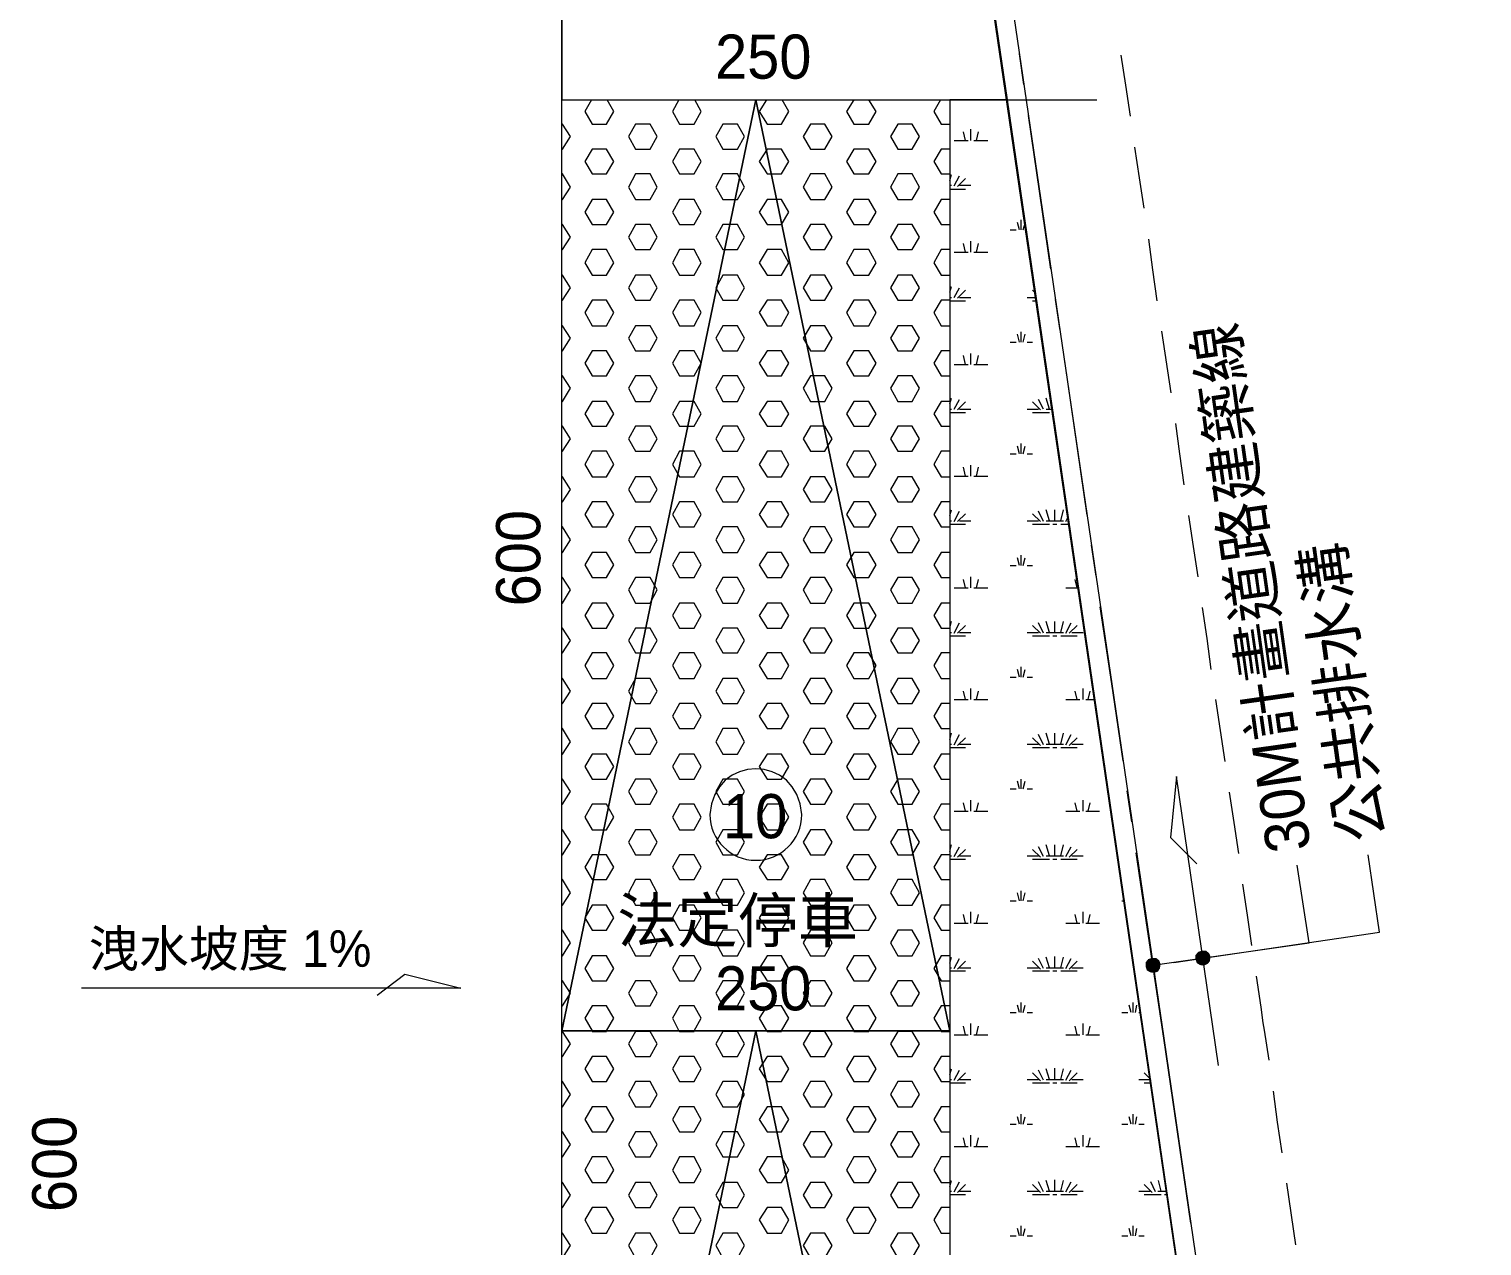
# Model space of a CAD drawing. Header units: millimetres. Extents: x -15161 to 10473752, y -72817 to 33960.
# Drawn here: x 39095 to 40031, y 1509 to 2293 of the extents above; entities that cross this region are included whole.
import ezdxf

# ---------------------------------------------------------------- set-up
doc = ezdxf.new("R2010")
doc.units = ezdxf.units.MM
for name, color, linetype in [('PDF_單色填滿', 7, 'Continuous'), ('PDF_幾何圖形', 7, 'Continuous'), ('PDF_文字', 7, 'Continuous')]:
    doc.layers.add(name, color=color, linetype=linetype)
doc.styles.add('PDF PMingLiU', font='PMingLiU.ttf')

# ---------------------------------------------------------------- blocks, each defined once
blk = doc.blocks.new('拆除後的建築底圖1131126')
at = {"layer": 'PDF_單色填滿', "lineweight": 0}
for points in [[(13582.52, 1693.87), (13585.06, 1694.72), (13585.49, 1690.06)], [(13585.06, 1694.72), (13587.6, 1694.72), (13585.49, 1690.06)], [(13587.6, 1694.72), (13589.72, 1693.03), (13585.49, 1690.06)], [(13613.01, 1696.41), (13614.7, 1698.53), (13617.66, 1694.72)], [(13613.01, 1693.87), (13613.01, 1696.41), (13617.66, 1694.72)], [(13613.85, 1691.33), (13613.01, 1693.87), (13617.66, 1694.72)], [(13615.97, 1690.06), (13613.85, 1691.33), (13617.66, 1694.72)], [(13614.7, 1698.53), (13617.24, 1699.38), (13617.66, 1694.72)], [(13618.51, 1689.64), (13615.97, 1690.06), (13617.66, 1694.72)], [(13617.24, 1699.38), (13619.78, 1699.38), (13617.66, 1694.72)], [(13619.78, 1699.38), (13621.9, 1697.68), (13617.66, 1694.72)], [(13621.9, 1697.68), (13622.75, 1695.57), (13617.66, 1694.72)], [(13622.75, 1695.57), (13622.32, 1692.6), (13617.66, 1694.72)], [(13622.32, 1692.6), (13621.05, 1690.91), (13617.66, 1694.72)], [(13621.05, 1690.91), (13618.51, 1689.64), (13617.66, 1694.72)], [(13580.83, 1691.76), (13582.52, 1693.87), (13585.49, 1690.06)], [(13580.83, 1689.21), (13580.83, 1691.76), (13585.49, 1690.06)], [(13581.68, 1686.67), (13580.83, 1689.21), (13585.49, 1690.06)], [(13583.79, 1685.4), (13581.68, 1686.67), (13585.49, 1690.06)], [(13586.33, 1684.98), (13583.79, 1685.4), (13585.49, 1690.06)], [(13589.72, 1693.03), (13590.57, 1690.48), (13585.49, 1690.06)], [(13590.57, 1690.48), (13590.14, 1687.94), (13585.49, 1690.06)], [(13590.14, 1687.94), (13588.87, 1685.83), (13585.49, 1690.06)], [(13588.87, 1685.83), (13586.33, 1684.98), (13585.49, 1690.06)]]:
    blk.add_solid(points, dxfattribs=at)
at = {"layer": 'PDF_幾何圖形', "lineweight": 0}
for points in [[(12781.02, -313.48), (13428.83, -230.07), (13785.33, 239.48), (13353.46, 3189.75), (13155.73, 3160.54), (13077.4, 3697.84), (13089.26, 3697.84), (13165.89, 3174.51), (13363.62, 3203.3), (13592.68, 1643.06), (13797.61, 236.52), (13435.18, -241.5), (12782.71, -325.76)], [(13502.5, 2257.42), (13499.54, 2277.32)], [(13571.09, 2237.1), (13568.13, 2257), (13565.16, 2276.47)], [(13223.9, 2247.68), (13219.67, 2240.06), (13224.32, 2232.02), (13233.64, 2232.02), (13238.3, 2240.06), (13234.06, 2247.68)], [(13280.21, 2247.68), (13275.98, 2240.06), (13280.64, 2232.02), (13289.95, 2232.02), (13294.61, 2240.06), (13290.37, 2247.68)], [(13336.53, 2247.68), (13331.87, 2240.06), (13336.95, 2232.02), (13346.26, 2232.02), (13350.92, 2240.06), (13346.69, 2247.68)], [(13392.84, 2247.68), (13388.18, 2240.06), (13392.84, 2232.02), (13402.58, 2232.02), (13407.23, 2240.06), (13402.58, 2247.68)], [(13448.73, 2247.68), (13444.49, 2240.06), (13449.15, 2232.02), (13454.65, 2232.02)], [(13454.65, 2247.68), (13549.5, 2247.68)], [(13519.86, 2138.44), (13505.46, 2237.52)], [(13204.85, 2215.93), (13205.27, 2215.93), (13210.35, 2223.97), (13205.27, 2232.02), (13204.85, 2232.02)], [(13468.2, 2221.43), (13468.2, 2228.63)], [(13457.62, 2221.43), (13466.51, 2221.43)], [(13464.82, 2221.43), (13463.55, 2226.94)], [(13470.32, 2221.43), (13479.21, 2221.43)], [(13472.01, 2221.43), (13473.28, 2226.94)], [(13454.65, 2215.93), (13449.15, 2215.93), (13444.49, 2207.88), (13449.15, 2199.84), (13454.65, 2199.84)], [(13579.98, 2177.82), (13577.02, 2197.3), (13574.05, 2217.2)], [(13204.85, 2183.33), (13205.27, 2183.33), (13210.35, 2191.37), (13205.27, 2199.84), (13204.85, 2199.84)], [(13454.65, 2195.6), (13455.93, 2199.41)], [(13454.65, 2192.64), (13455.93, 2192.64)], [(13457.62, 2192.22), (13461.01, 2198.57)], [(13459.74, 2191.79), (13464.82, 2196.87)], [(13461.01, 2192.64), (13468.2, 2192.64)], [(13454.65, 2183.33), (13449.15, 2183.33), (13444.49, 2175.28), (13449.15, 2167.24), (13454.65, 2167.24)], [(13454.65, 2190.1), (13464.82, 2190.1)], [(13204.85, 2151.15), (13205.27, 2151.15), (13210.35, 2159.19), (13205.27, 2167.24), (13204.85, 2167.24)], [(13493.61, 2163.85), (13497.42, 2163.85)], [(13499.54, 2163.85), (13498.27, 2168.51)], [(13500.81, 2163.85), (13500.81, 2170.2)], [(13502.08, 2163.85), (13503.35, 2168.08)], [(13464.82, 2149.45), (13463.55, 2154.96)], [(13468.2, 2149.45), (13468.2, 2156.65)], [(13472.01, 2149.45), (13473.28, 2154.96)], [(13588.45, 2118.12), (13585.49, 2138.02), (13582.95, 2157.92)], [(13454.65, 2151.15), (13449.15, 2151.15), (13444.49, 2142.68), (13449.15, 2134.63), (13454.65, 2134.63)], [(13457.62, 2149.45), (13466.51, 2149.45)], [(13470.32, 2149.45), (13479.21, 2149.45)], [(13204.85, 2118.54), (13205.27, 2118.54), (13210.35, 2126.59), (13205.27, 2134.63), (13204.85, 2134.63)], [(13454.65, 2123.63), (13455.93, 2127.44)], [(13457.62, 2120.24), (13461.01, 2126.59)], [(13454.65, 2118.54), (13449.15, 2118.54), (13444.49, 2110.5), (13449.15, 2102.03), (13454.65, 2102.03)], [(13454.65, 2120.24), (13455.93, 2120.24)], [(13454.65, 2118.12), (13464.82, 2118.12)], [(13459.74, 2119.82), (13464.82, 2124.9)], [(13461.01, 2120.24), (13468.2, 2120.24)], [(13504.62, 2120.24), (13510.54, 2120.24)], [(13510.12, 2122.78), (13508, 2124.9)], [(13508, 2118.12), (13510.54, 2118.12)], [(13525.79, 2099.07), (13522.82, 2118.97)], [(13204.85, 2085.94), (13205.27, 2085.94), (13210.35, 2093.99), (13205.27, 2102.03), (13204.85, 2102.03)], [(13500.81, 2091.45), (13500.81, 2098.22)], [(13597.34, 2058.85), (13591.41, 2098.64)], [(13493.61, 2091.45), (13497.42, 2091.45)], [(13499.54, 2091.45), (13498.27, 2096.53)], [(13502.08, 2091.45), (13503.35, 2096.53)], [(13504.62, 2091.45), (13508, 2091.45)], [(13454.65, 2085.94), (13449.15, 2085.94), (13444.49, 2077.9), (13449.15, 2069.85), (13454.65, 2069.85)], [(13464.82, 2077.05), (13463.55, 2082.98)], [(13468.2, 2077.05), (13468.2, 2084.25)], [(13472.01, 2077.05), (13473.28, 2082.98)], [(13543.15, 1980.09), (13528.75, 2079.17)], [(13204.85, 2053.34), (13205.27, 2053.34), (13210.35, 2061.81), (13205.27, 2069.85), (13204.85, 2069.85)], [(13457.62, 2077.05), (13466.51, 2077.05)], [(13470.32, 2077.05), (13479.21, 2077.05)], [(13454.65, 2053.34), (13449.15, 2053.34), (13444.49, 2045.3), (13449.15, 2037.25), (13454.65, 2037.25)], [(13454.65, 2051.65), (13455.93, 2055.46)], [(13457.62, 2048.26), (13461.01, 2054.61)], [(13459.74, 2047.84), (13464.82, 2052.92)], [(13513.08, 2047.84), (13508, 2052.92)], [(13515.2, 2048.26), (13511.81, 2054.61)], [(13519.01, 2048.26), (13516.9, 2055.46)], [(13454.65, 2048.26), (13455.93, 2048.26)], [(13454.65, 2046.14), (13464.82, 2046.14)], [(13461.01, 2048.26), (13468.2, 2048.26)], [(13504.62, 2048.26), (13511.81, 2048.26)], [(13508, 2046.14), (13519.01, 2046.14)], [(13516.9, 2048.26), (13521.13, 2048.26)], [(13521.13, 2046.14), (13521.55, 2045.72)], [(13204.85, 2021.16), (13205.27, 2021.16), (13210.35, 2029.21), (13205.27, 2037.25), (13204.85, 2037.25)], [(13605.81, 1999.57), (13602.85, 2019.47), (13600.31, 2038.95)], [(13499.54, 2019.47), (13498.27, 2024.55)], [(13500.81, 2019.47), (13500.81, 2026.24)], [(13502.08, 2019.47), (13503.35, 2024.55)], [(13454.65, 2021.16), (13449.15, 2021.16), (13444.49, 2012.69), (13449.15, 2004.65), (13454.65, 2004.65)], [(13493.61, 2019.47), (13497.42, 2019.47)], [(13504.62, 2019.47), (13508, 2019.47)], [(13204.85, 1988.56), (13205.27, 1988.56), (13210.35, 1996.61), (13205.27, 2004.65), (13204.85, 2004.65)], [(13457.62, 2005.07), (13466.51, 2005.07)], [(13464.82, 2005.07), (13463.55, 2011)], [(13468.2, 2005.07), (13468.2, 2012.27)], [(13470.32, 2005.07), (13479.21, 2005.07)], [(13472.01, 2005.07), (13473.28, 2011)], [(13454.65, 1988.56), (13449.15, 1988.56), (13444.49, 1980.52), (13449.15, 1972.47), (13454.65, 1972.47)], [(13454.65, 1979.67), (13455.93, 1983.48)], [(13454.65, 1976.28), (13455.93, 1976.28)], [(13457.62, 1975.86), (13461.01, 1982.63)], [(13459.74, 1975.86), (13464.82, 1980.94)], [(13461.01, 1976.28), (13468.2, 1976.28)], [(13504.62, 1976.28), (13511.81, 1976.28)], [(13513.08, 1975.86), (13508, 1980.94)], [(13515.2, 1975.86), (13511.81, 1982.63)], [(13519.01, 1976.28), (13516.9, 1983.48)], [(13516.9, 1976.28), (13527.9, 1976.28)], [(13522.4, 1976.28), (13522.4, 1983.48)], [(13526.21, 1976.28), (13527.9, 1983.48)], [(13529.6, 1975.86), (13531.29, 1979.25)], [(13614.7, 1940.29), (13611.74, 1959.77), (13608.77, 1979.67)], [(13204.85, 1955.96), (13205.27, 1955.96), (13210.35, 1964), (13205.27, 1972.47), (13204.85, 1972.47)], [(13454.65, 1974.16), (13464.82, 1974.16)], [(13508, 1974.16), (13519.01, 1974.16)], [(13521.13, 1974.16), (13523.67, 1974.16)], [(13526.21, 1974.16), (13531.71, 1974.16)], [(13549.07, 1940.72), (13546.11, 1960.62)], [(13454.65, 1955.96), (13449.15, 1955.96), (13444.49, 1947.91), (13449.15, 1939.87), (13454.65, 1939.87)], [(13493.61, 1947.49), (13497.42, 1947.49)], [(13499.54, 1947.49), (13498.27, 1952.57)], [(13500.81, 1947.49), (13500.81, 1954.26)], [(13502.08, 1947.49), (13503.35, 1952.57)], [(13504.62, 1947.49), (13508, 1947.49)], [(13204.85, 1923.36), (13205.27, 1923.36), (13210.35, 1931.82), (13205.27, 1939.87), (13204.85, 1939.87)], [(13464.82, 1933.09), (13463.55, 1938.6)], [(13468.2, 1933.09), (13468.2, 1940.29)], [(13472.01, 1933.09), (13473.28, 1938.6)], [(13536.8, 1933.09), (13535.52, 1938.6)], [(13457.62, 1933.09), (13466.51, 1933.09)], [(13470.32, 1933.09), (13479.21, 1933.09)], [(13529.6, 1933.09), (13537.64, 1933.09)], [(13454.65, 1923.36), (13449.15, 1923.36), (13444.49, 1915.31), (13449.15, 1907.27), (13454.65, 1907.27), (13455.93, 1911.5)], [(13566.43, 1821.74), (13559.24, 1871.28), (13551.61, 1920.82)], [(13623.17, 1880.59), (13620.63, 1900.49), (13617.66, 1920.39)], [(13457.62, 1903.88), (13461.01, 1910.65)], [(13515.2, 1903.88), (13511.81, 1910.65)], [(13519.01, 1904.3), (13516.9, 1911.5)], [(13522.4, 1904.3), (13522.4, 1911.5)], [(13526.21, 1904.3), (13527.9, 1911.5)], [(13529.6, 1903.88), (13532.98, 1910.65)], [(13204.85, 1891.18), (13205.27, 1891.18), (13210.35, 1899.22), (13205.27, 1907.27), (13204.85, 1907.27)], [(13454.65, 1904.3), (13455.93, 1904.3)], [(13454.65, 1902.19), (13464.82, 1902.19)], [(13459.74, 1903.88), (13464.82, 1908.96)], [(13461.01, 1904.3), (13468.2, 1904.3)], [(13504.62, 1904.3), (13511.81, 1904.3)], [(13513.08, 1903.88), (13508, 1908.96)], [(13508, 1902.19), (13519.01, 1902.19)], [(13516.9, 1904.3), (13527.9, 1904.3)], [(13521.13, 1902.19), (13523.67, 1902.19)], [(13526.21, 1902.19), (13536.8, 1902.19)], [(13531.71, 1903.88), (13536.8, 1908.96)], [(13533.41, 1904.3), (13540.61, 1904.3)], [(13454.65, 1891.18), (13449.15, 1891.18), (13444.49, 1883.13), (13449.15, 1874.67), (13454.65, 1874.67)], [(13500.81, 1875.51), (13500.81, 1882.29)], [(13204.85, 1858.58), (13205.27, 1858.58), (13210.35, 1866.62), (13205.27, 1874.67), (13204.85, 1874.67)], [(13493.61, 1875.51), (13497.42, 1875.51)], [(13499.54, 1875.51), (13498.27, 1880.59)], [(13502.08, 1875.51), (13503.35, 1880.59)], [(13504.62, 1875.51), (13508, 1875.51)], [(13464.82, 1861.12), (13463.55, 1866.62)], [(13468.2, 1861.12), (13468.2, 1868.31)], [(13472.01, 1861.12), (13473.28, 1866.62)], [(13536.8, 1861.12), (13535.52, 1866.62)], [(13540.61, 1861.12), (13540.61, 1868.31)], [(13543.99, 1861.12), (13545.26, 1866.62)], [(13454.65, 1858.58), (13449.15, 1858.58), (13444.49, 1850.53), (13449.15, 1842.49), (13454.65, 1842.49)], [(13457.62, 1861.12), (13466.51, 1861.12)], [(13470.32, 1861.12), (13479.21, 1861.12)], [(13529.6, 1861.12), (13538.49, 1861.12)], [(13542.3, 1861.12), (13548.23, 1861.12)], [(13632.06, 1821.32), (13626.13, 1861.12)], [(13204.85, 1825.97), (13205.27, 1825.97), (13210.35, 1834.02), (13205.27, 1842.49), (13204.85, 1842.49)], [(13454.65, 1835.29), (13455.93, 1839.52)], [(13457.62, 1831.9), (13461.01, 1838.68)], [(13459.74, 1831.48), (13464.82, 1836.56)], [(13513.08, 1831.48), (13508, 1836.56)], [(13515.2, 1831.9), (13511.81, 1838.68)], [(13519.01, 1832.32), (13516.9, 1839.52)], [(13522.4, 1832.32), (13522.4, 1839.52)], [(13526.21, 1832.32), (13527.9, 1839.52)], [(13529.6, 1831.9), (13532.98, 1838.68)], [(13531.71, 1831.48), (13536.8, 1836.56)], [(13454.65, 1825.97), (13449.15, 1825.97), (13444.49, 1817.93), (13449.15, 1809.88), (13454.65, 1809.88)], [(13454.65, 1832.32), (13455.93, 1832.32)], [(13454.65, 1830.21), (13464.82, 1830.21)], [(13461.01, 1832.32), (13468.2, 1832.32)], [(13504.62, 1832.32), (13511.81, 1832.32)], [(13508, 1830.21), (13519.01, 1830.21)], [(13516.9, 1832.32), (13527.9, 1832.32)], [(13521.13, 1830.21), (13523.67, 1830.21)], [(13526.21, 1830.21), (13536.8, 1830.21)], [(13533.41, 1832.32), (13540.61, 1832.32)], [(13204.85, 1793.8), (13205.27, 1793.8), (13210.35, 1801.84), (13205.27, 1809.88), (13204.85, 1809.88)], [(13499.54, 1803.53), (13498.27, 1808.61)], [(13500.81, 1803.53), (13500.81, 1809.88)], [(13502.08, 1803.53), (13503.35, 1808.61)], [(13627.83, 1625.28), (13600.73, 1811.58), (13596.92, 1772.2), (13613.85, 1755.27)], [(13493.61, 1803.53), (13497.42, 1803.53)], [(13504.62, 1803.53), (13508, 1803.53)], [(13571.94, 1782.36), (13568.97, 1802.26)], [(13640.95, 1762.04), (13637.99, 1781.94), (13635.02, 1801.42)], [(13454.65, 1793.8), (13449.15, 1793.8), (13444.49, 1785.33), (13449.15, 1777.28), (13454.65, 1777.28)], [(13457.62, 1789.14), (13466.51, 1789.14)], [(13464.82, 1789.14), (13463.55, 1794.64)], [(13468.2, 1789.14), (13468.2, 1796.34)], [(13470.32, 1789.14), (13479.21, 1789.14)], [(13472.01, 1789.14), (13473.28, 1794.64)], [(13529.6, 1789.14), (13538.49, 1789.14)], [(13536.8, 1789.14), (13535.52, 1794.64)], [(13540.61, 1789.14), (13540.61, 1796.34)], [(13542.3, 1789.14), (13551.19, 1789.14)], [(13543.99, 1789.14), (13545.26, 1794.64)], [(13204.85, 1761.19), (13205.27, 1761.19), (13210.35, 1769.24), (13205.27, 1777.28), (13204.85, 1777.28)], [(13454.65, 1761.19), (13449.15, 1761.19), (13444.49, 1753.15), (13449.15, 1745.1), (13454.65, 1745.1)], [(13454.65, 1763.31), (13455.93, 1767.54)], [(13454.65, 1760.35), (13455.93, 1760.35)], [(13457.62, 1759.92), (13461.01, 1766.27)], [(13459.74, 1759.5), (13464.82, 1764.58)], [(13461.01, 1760.35), (13468.2, 1760.35)], [(13504.62, 1760.35), (13511.81, 1760.35)], [(13513.08, 1759.5), (13508, 1764.58)], [(13515.2, 1759.92), (13511.81, 1766.27)], [(13519.01, 1760.35), (13516.9, 1767.54)], [(13516.9, 1760.35), (13527.9, 1760.35)], [(13522.4, 1760.35), (13522.4, 1767.54)], [(13526.21, 1760.35), (13527.9, 1767.54)], [(13529.6, 1759.92), (13532.98, 1766.27)], [(13531.71, 1759.5), (13536.8, 1764.58)], [(13533.41, 1760.35), (13540.61, 1760.35)], [(13610.04, 1523.66), (13592.68, 1643.06), (13582.1, 1712.93), (13574.9, 1762.46)], [(13599.03, 1691.76), (13731.56, 1711.23), (13724.36, 1761.19)], [(13454.65, 1758.23), (13464.82, 1758.23)], [(13508, 1758.23), (13519.01, 1758.23)], [(13521.13, 1758.23), (13523.67, 1758.23)], [(13526.21, 1758.23), (13536.8, 1758.23)], [(13585.49, 1690.06), (13686.26, 1704.46), (13678.63, 1754.42)], [(13204.85, 1728.59), (13205.27, 1728.59), (13210.35, 1736.64), (13205.27, 1745.1), (13204.85, 1745.1)], [(13649.42, 1702.76), (13646.46, 1722.24), (13643.49, 1742.14)], [(13499.54, 1731.56), (13498.27, 1736.64)], [(13500.81, 1731.56), (13500.81, 1737.91)], [(13502.08, 1731.56), (13503.35, 1736.64)], [(13454.65, 1728.59), (13449.15, 1728.59), (13444.49, 1720.55), (13449.15, 1712.5), (13454.65, 1712.5)], [(13464.82, 1717.16), (13463.55, 1722.66)], [(13468.2, 1717.16), (13468.2, 1724.36)], [(13472.01, 1717.16), (13473.28, 1722.66)], [(13493.61, 1731.56), (13497.42, 1731.56)], [(13504.62, 1731.56), (13508, 1731.56)], [(13536.8, 1717.16), (13535.52, 1722.66)], [(13540.61, 1717.16), (13540.61, 1724.36)], [(13543.99, 1717.16), (13545.26, 1722.66)], [(13565.59, 1731.56), (13567.28, 1731.56)], [(13457.62, 1717.16), (13466.51, 1717.16)], [(13470.32, 1717.16), (13479.21, 1717.16)], [(13529.6, 1717.16), (13538.49, 1717.16)], [(13542.3, 1717.16), (13551.19, 1717.16)], [(13204.85, 1695.99), (13205.27, 1695.99), (13210.35, 1704.46), (13205.27, 1712.5), (13204.85, 1712.5)], [(13454.65, 1695.99), (13449.15, 1695.99), (13444.49, 1687.94), (13449.15, 1679.9), (13454.65, 1679.9)], [(13454.65, 1691.33), (13455.93, 1695.14)], [(13519.01, 1688.37), (13516.9, 1695.14)], [(13522.4, 1688.37), (13522.4, 1695.57)], [(13526.21, 1688.37), (13527.9, 1695.14)], [(13454.65, 1688.37), (13455.93, 1688.37)], [(13454.65, 1686.25), (13464.82, 1686.25)], [(13457.62, 1687.94), (13461.01, 1694.3)], [(13459.74, 1687.52), (13464.82, 1692.6)], [(13461.01, 1688.37), (13468.2, 1688.37)], [(13504.62, 1688.37), (13511.81, 1688.37)], [(13513.08, 1687.52), (13508, 1692.6)], [(13508, 1686.25), (13519.01, 1686.25)], [(13515.2, 1687.94), (13511.81, 1694.3)], [(13516.9, 1688.37), (13527.9, 1688.37)], [(13521.13, 1686.25), (13523.67, 1686.25)], [(13526.21, 1686.25), (13536.8, 1686.25)], [(13529.6, 1687.94), (13532.98, 1694.3)], [(13531.71, 1687.52), (13536.8, 1692.6)], [(13533.41, 1688.37), (13540.61, 1688.37)], [(13204.85, 1663.81), (13205.27, 1663.81), (13210.35, 1671.86), (13205.27, 1679.9), (13204.85, 1679.9)], [(13660.43, 1628.67), (13657.46, 1648.14), (13656.62, 1652.8), (13655.35, 1662.96), (13652.38, 1682.86)], [(13454.65, 1663.81), (13449.15, 1663.81), (13444.49, 1655.77), (13449.15, 1647.72), (13449.15, 1647.3), (13454.65, 1647.3)], [(13493.61, 1659.58), (13497.42, 1659.58)], [(13499.54, 1659.58), (13498.27, 1664.23)], [(13500.81, 1659.58), (13500.81, 1665.93)], [(13502.08, 1659.58), (13503.35, 1664.23)], [(13504.62, 1659.58), (13508, 1659.58)], [(13565.59, 1659.58), (13569.4, 1659.58)], [(13571.51, 1659.58), (13570.24, 1664.23)], [(13572.78, 1659.58), (13572.78, 1665.93)], [(13574.48, 1659.58), (13575.32, 1664.23)], [(13576.59, 1659.58), (13577.86, 1659.58)], [(13464.82, 1645.18), (13463.55, 1650.68)], [(13468.2, 1645.18), (13468.2, 1652.38)], [(13472.01, 1645.18), (13473.28, 1650.68)], [(13536.8, 1645.18), (13535.52, 1650.68)], [(13540.61, 1645.18), (13540.61, 1652.38)], [(13543.99, 1645.18), (13545.26, 1650.68)], [(13204.85, 1631.21), (13205.27, 1631.21), (13210.35, 1639.25), (13205.27, 1647.3), (13204.85, 1647.3)], [(13457.62, 1645.18), (13466.51, 1645.18)], [(13470.32, 1645.18), (13479.21, 1645.18)], [(13529.6, 1645.18), (13538.49, 1645.18)], [(13542.3, 1645.18), (13551.19, 1645.18)], [(13454.65, 1631.21), (13449.15, 1631.21), (13444.49, 1623.16), (13449.15, 1615.12), (13454.65, 1615.12)], [(13454.65, 1619.35), (13455.93, 1623.16)], [(13457.62, 1615.97), (13461.01, 1622.32)], [(13459.74, 1615.54), (13464.82, 1620.62)], [(13513.08, 1615.54), (13508, 1620.62)], [(13515.2, 1615.97), (13511.81, 1622.32)], [(13519.01, 1616.39), (13516.9, 1623.16)], [(13522.4, 1616.39), (13522.4, 1623.59)], [(13526.21, 1616.39), (13527.9, 1623.16)], [(13529.6, 1615.97), (13532.98, 1622.32)], [(13531.71, 1615.54), (13536.8, 1620.62)], [(13584.22, 1616.39), (13579.98, 1620.62)], [(13204.85, 1598.61), (13205.27, 1598.61), (13210.35, 1606.65), (13205.27, 1615.12), (13204.85, 1615.12)], [(13454.65, 1616.39), (13455.93, 1616.39)], [(13454.65, 1614.27), (13464.82, 1614.27)], [(13461.01, 1616.39), (13468.2, 1616.39)], [(13504.62, 1616.39), (13511.81, 1616.39)], [(13508, 1614.27), (13519.01, 1614.27)], [(13516.9, 1616.39), (13527.9, 1616.39)], [(13521.13, 1614.27), (13523.67, 1614.27)], [(13526.21, 1614.27), (13536.8, 1614.27)], [(13533.41, 1616.39), (13540.61, 1616.39)], [(13576.59, 1616.39), (13583.79, 1616.39)], [(13579.98, 1614.27), (13584.64, 1614.27)], [(13668.9, 1568.97), (13665.93, 1588.87), (13663.39, 1608.77)], [(13454.65, 1598.61), (13449.15, 1598.61), (13444.49, 1590.56), (13449.15, 1582.52), (13454.65, 1582.52)], [(13499.54, 1587.6), (13498.27, 1592.26)], [(13500.81, 1587.6), (13500.81, 1593.95)], [(13502.08, 1587.6), (13503.35, 1592.26)], [(13571.51, 1587.6), (13570.24, 1592.26)], [(13572.78, 1587.6), (13572.78, 1593.95)], [(13574.48, 1587.6), (13575.32, 1592.26)], [(13204.85, 1566.43), (13205.27, 1566.43), (13210.35, 1574.47), (13205.27, 1582.52), (13204.85, 1582.52)], [(13493.61, 1587.6), (13497.42, 1587.6)], [(13504.62, 1587.6), (13508, 1587.6)], [(13565.59, 1587.6), (13569.4, 1587.6)], [(13576.59, 1587.6), (13579.98, 1587.6)], [(13457.62, 1573.2), (13466.51, 1573.2)], [(13464.82, 1573.2), (13463.55, 1578.71)], [(13468.2, 1573.2), (13468.2, 1580.4)], [(13470.32, 1573.2), (13479.21, 1573.2)], [(13472.01, 1573.2), (13473.28, 1578.71)], [(13529.6, 1573.2), (13538.49, 1573.2)], [(13536.8, 1573.2), (13535.52, 1578.71)], [(13540.61, 1573.2), (13540.61, 1580.4)], [(13542.3, 1573.2), (13551.19, 1573.2)], [(13543.99, 1573.2), (13545.26, 1578.71)], [(13454.65, 1566.43), (13449.15, 1566.43), (13444.49, 1557.96), (13449.15, 1549.92), (13454.65, 1549.92)], [(13204.85, 1533.83), (13205.27, 1533.83), (13210.35, 1541.87), (13205.27, 1549.92), (13204.85, 1549.92)], [(13454.65, 1547.37), (13455.93, 1551.19)], [(13457.62, 1543.99), (13461.01, 1550.34)], [(13459.74, 1543.56), (13464.82, 1548.64)], [(13513.08, 1543.56), (13508, 1548.64)], [(13515.2, 1543.99), (13511.81, 1550.34)], [(13519.01, 1544.41), (13516.9, 1551.19)], [(13522.4, 1544.41), (13522.4, 1551.61)], [(13526.21, 1544.41), (13527.9, 1551.19)], [(13529.6, 1543.99), (13532.98, 1550.34)], [(13531.71, 1543.56), (13536.8, 1548.64)], [(13585.06, 1543.56), (13579.98, 1548.64)], [(13587.18, 1543.99), (13584.22, 1550.34)], [(13590.99, 1544.41), (13589.3, 1551.19)], [(13594.38, 1544.41), (13594.38, 1546.53)], [(13677.79, 1509.69), (13671.86, 1549.49)], [(13454.65, 1544.41), (13455.93, 1544.41)], [(13454.65, 1542.29), (13464.82, 1542.29)], [(13461.01, 1544.41), (13468.2, 1544.41)], [(13504.62, 1544.41), (13511.81, 1544.41)], [(13508, 1542.29), (13519.01, 1542.29)], [(13516.9, 1544.41), (13527.9, 1544.41)], [(13521.13, 1542.29), (13523.67, 1542.29)], [(13526.21, 1542.29), (13536.8, 1542.29)], [(13533.41, 1544.41), (13540.61, 1544.41)], [(13576.59, 1544.41), (13583.79, 1544.41)], [(13579.98, 1542.29), (13590.99, 1542.29)], [(13588.87, 1544.41), (13594.8, 1544.41)], [(13593.11, 1542.29), (13595.22, 1542.29)], [(13454.65, 1533.83), (13449.15, 1533.83), (13444.49, 1525.78), (13449.15, 1517.31), (13454.65, 1517.31)], [(13204.85, 1501.22), (13205.27, 1501.22), (13210.35, 1509.27), (13205.27, 1517.31), (13204.85, 1517.31)], [(13499.54, 1515.62), (13498.27, 1520.28)], [(13500.81, 1515.62), (13500.81, 1521.97)], [(13502.08, 1515.62), (13503.35, 1520.28)], [(13571.51, 1515.62), (13570.24, 1520.28)], [(13572.78, 1515.62), (13572.78, 1521.97)], [(13574.48, 1515.62), (13575.32, 1520.28)], [(13493.61, 1515.62), (13497.42, 1515.62)], [(13504.62, 1515.62), (13508, 1515.62)], [(13565.59, 1515.62), (13569.4, 1515.62)], [(13576.59, 1515.62), (13579.98, 1515.62)]]:
    blk.add_lwpolyline(points, dxfattribs=at)
for points in [[(11419.36, 3643.64), (11419.36, 3605.96), (11339.34, 3605.96), (11339.34, 3643.64), (9474.25, 3643.64), (9474.25, 3617.81), (9448.42, 3617.81), (9448.42, 3547.11), (12604.46, 3547.11), (12604.46, 3539.48), (12739.53, 3539.48), (12739.53, 3028.86), (13204.85, 3028.86), (13204.85, 2247.68), (13491.91, 2247.68), (13361.51, 3136.4), (13110.01, 3099.57), (13035.49, 3611.04), (13009.24, 3607.23), (13003.73, 3643.64)], [(13204.85, 1647.72), (13204.85, 2247.68), (13454.65, 2247.68), (13454.65, 1647.72)], [(13454.65, 1647.72), (13329.75, 2247.68), (13204.85, 1647.72), (13329.75, 2247.68)], [(13204.85, 1647.72), (13204.85, 2247.68), (13454.65, 2247.68), (13454.65, 1647.72)], [(13491.91, 2247.68), (13454.65, 2247.68), (13454.65, 447.37), (13754.85, 447.37)], [(13261.58, 2232.02), (13252.27, 2232.02), (13247.61, 2223.97), (13252.27, 2215.93), (13261.58, 2215.93), (13266.24, 2223.97)], [(13317.9, 2232.02), (13308.58, 2232.02), (13303.92, 2223.97), (13308.58, 2215.93), (13317.9, 2215.93), (13322.55, 2223.97)], [(13374.21, 2232.02), (13364.89, 2232.02), (13360.24, 2223.97), (13364.89, 2215.93), (13374.21, 2215.93), (13378.87, 2223.97)], [(13430.52, 2232.02), (13421.21, 2232.02), (13416.55, 2223.97), (13421.21, 2215.93), (13430.52, 2215.93), (13435.18, 2223.97)], [(13233.64, 2215.93), (13224.32, 2215.93), (13219.67, 2207.88), (13224.32, 2199.84), (13233.64, 2199.84), (13238.3, 2207.88)], [(13289.95, 2215.93), (13280.64, 2215.93), (13275.98, 2207.88), (13280.64, 2199.84), (13289.95, 2199.84), (13294.61, 2207.88)], [(13346.26, 2215.93), (13336.95, 2215.93), (13331.87, 2207.88), (13336.95, 2199.84), (13346.26, 2199.84), (13350.92, 2207.88)], [(13402.58, 2215.93), (13392.84, 2215.93), (13388.18, 2207.88), (13392.84, 2199.84), (13402.58, 2199.84), (13407.23, 2207.88)], [(13261.58, 2199.84), (13252.27, 2199.84), (13247.61, 2191.37), (13252.27, 2183.33), (13261.58, 2183.33), (13266.24, 2191.37)], [(13317.9, 2199.84), (13308.58, 2199.84), (13303.92, 2191.37), (13308.58, 2183.33), (13317.9, 2183.33), (13322.55, 2191.37)], [(13374.21, 2199.84), (13364.89, 2199.84), (13360.24, 2191.37), (13364.89, 2183.33), (13374.21, 2183.33), (13378.87, 2191.37)], [(13430.52, 2199.84), (13421.21, 2199.84), (13416.55, 2191.37), (13421.21, 2183.33), (13430.52, 2183.33), (13435.18, 2191.37)], [(13233.64, 2183.33), (13224.32, 2183.33), (13219.67, 2175.28), (13224.32, 2167.24), (13233.64, 2167.24), (13238.3, 2175.28)], [(13289.95, 2183.33), (13280.64, 2183.33), (13275.98, 2175.28), (13280.64, 2167.24), (13289.95, 2167.24), (13294.61, 2175.28)], [(13346.26, 2183.33), (13336.95, 2183.33), (13331.87, 2175.28), (13336.95, 2167.24), (13346.26, 2167.24), (13350.92, 2175.28)], [(13402.58, 2183.33), (13392.84, 2183.33), (13388.18, 2175.28), (13392.84, 2167.24), (13402.58, 2167.24), (13407.23, 2175.28)], [(13261.58, 2167.24), (13252.27, 2167.24), (13247.61, 2159.19), (13252.27, 2151.15), (13261.58, 2151.15), (13266.24, 2159.19)], [(13317.9, 2167.24), (13308.58, 2167.24), (13303.92, 2159.19), (13308.58, 2151.15), (13317.9, 2151.15), (13322.55, 2159.19)], [(13374.21, 2167.24), (13364.89, 2167.24), (13360.24, 2159.19), (13364.89, 2151.15), (13374.21, 2151.15), (13378.87, 2159.19)], [(13430.52, 2167.24), (13421.21, 2167.24), (13416.55, 2159.19), (13421.21, 2151.15), (13430.52, 2151.15), (13435.18, 2159.19)], [(13233.64, 2151.15), (13224.32, 2151.15), (13219.67, 2142.68), (13224.32, 2134.63), (13233.64, 2134.63), (13238.3, 2142.68)], [(13289.95, 2151.15), (13280.64, 2151.15), (13275.98, 2142.68), (13280.64, 2134.63), (13289.95, 2134.63), (13294.61, 2142.68)], [(13346.26, 2151.15), (13336.95, 2151.15), (13331.87, 2142.68), (13336.95, 2134.63), (13346.26, 2134.63), (13350.92, 2142.68)], [(13402.58, 2151.15), (13392.84, 2151.15), (13388.18, 2142.68), (13392.84, 2134.63), (13402.58, 2134.63), (13407.23, 2142.68)], [(13261.58, 2134.63), (13252.27, 2134.63), (13247.61, 2126.59), (13252.27, 2118.54), (13261.58, 2118.54), (13266.24, 2126.59)], [(13317.9, 2134.63), (13308.58, 2134.63), (13303.92, 2126.59), (13308.58, 2118.54), (13317.9, 2118.54), (13322.55, 2126.59)], [(13374.21, 2134.63), (13364.89, 2134.63), (13360.24, 2126.59), (13364.89, 2118.54), (13374.21, 2118.54), (13378.87, 2126.59)], [(13430.52, 2134.63), (13421.21, 2134.63), (13416.55, 2126.59), (13421.21, 2118.54), (13430.52, 2118.54), (13435.18, 2126.59)], [(13233.64, 2118.54), (13224.32, 2118.54), (13219.67, 2110.5), (13224.32, 2102.03), (13233.64, 2102.03), (13238.3, 2110.5)], [(13289.95, 2118.54), (13280.64, 2118.54), (13275.98, 2110.5), (13280.64, 2102.03), (13289.95, 2102.03), (13294.61, 2110.5)], [(13346.26, 2118.54), (13336.95, 2118.54), (13331.87, 2110.5), (13336.95, 2102.03), (13346.26, 2102.03), (13350.92, 2110.5)], [(13402.58, 2118.54), (13392.84, 2118.54), (13388.18, 2110.5), (13392.84, 2102.03), (13402.58, 2102.03), (13407.23, 2110.5)], [(13261.58, 2102.03), (13252.27, 2102.03), (13247.61, 2093.99), (13252.27, 2085.94), (13261.58, 2085.94), (13266.24, 2093.99)], [(13317.9, 2102.03), (13308.58, 2102.03), (13303.92, 2093.99), (13308.58, 2085.94), (13317.9, 2085.94), (13322.55, 2093.99)], [(13374.21, 2102.03), (13364.89, 2102.03), (13360.24, 2093.99), (13364.89, 2085.94), (13374.21, 2085.94), (13378.87, 2093.99)], [(13430.52, 2102.03), (13421.21, 2102.03), (13416.55, 2093.99), (13421.21, 2085.94), (13430.52, 2085.94), (13435.18, 2093.99)], [(13233.64, 2085.94), (13224.32, 2085.94), (13219.67, 2077.9), (13224.32, 2069.85), (13233.64, 2069.85), (13238.3, 2077.9)], [(13289.95, 2085.94), (13280.64, 2085.94), (13275.98, 2077.9), (13280.64, 2069.85), (13289.95, 2069.85), (13294.61, 2077.9)], [(13346.26, 2085.94), (13336.95, 2085.94), (13331.87, 2077.9), (13336.95, 2069.85), (13346.26, 2069.85), (13350.92, 2077.9)], [(13402.58, 2085.94), (13392.84, 2085.94), (13388.18, 2077.9), (13392.84, 2069.85), (13402.58, 2069.85), (13407.23, 2077.9)], [(13261.58, 2069.85), (13252.27, 2069.85), (13247.61, 2061.81), (13252.27, 2053.34), (13261.58, 2053.34), (13266.24, 2061.81)], [(13317.9, 2069.85), (13308.58, 2069.85), (13303.92, 2061.81), (13308.58, 2053.34), (13317.9, 2053.34), (13322.55, 2061.81)], [(13374.21, 2069.85), (13364.89, 2069.85), (13360.24, 2061.81), (13364.89, 2053.34), (13374.21, 2053.34), (13378.87, 2061.81)], [(13430.52, 2069.85), (13421.21, 2069.85), (13416.55, 2061.81), (13421.21, 2053.34), (13430.52, 2053.34), (13435.18, 2061.81)], [(13233.64, 2053.34), (13224.32, 2053.34), (13219.67, 2045.3), (13224.32, 2037.25), (13233.64, 2037.25), (13238.3, 2045.3)], [(13289.95, 2053.34), (13280.64, 2053.34), (13275.98, 2045.3), (13280.64, 2037.25), (13289.95, 2037.25), (13294.61, 2045.3)], [(13346.26, 2053.34), (13336.95, 2053.34), (13331.87, 2045.3), (13336.95, 2037.25), (13346.26, 2037.25), (13350.92, 2045.3)], [(13402.58, 2053.34), (13392.84, 2053.34), (13388.18, 2045.3), (13392.84, 2037.25), (13402.58, 2037.25), (13407.23, 2045.3)], [(13261.58, 2037.25), (13252.27, 2037.25), (13247.61, 2029.21), (13252.27, 2021.16), (13261.58, 2021.16), (13266.24, 2029.21)], [(13317.9, 2037.25), (13308.58, 2037.25), (13303.92, 2029.21), (13308.58, 2021.16), (13317.9, 2021.16), (13322.55, 2029.21)], [(13374.21, 2037.25), (13364.89, 2037.25), (13360.24, 2029.21), (13364.89, 2021.16), (13374.21, 2021.16), (13378.87, 2029.21)], [(13430.52, 2037.25), (13421.21, 2037.25), (13416.55, 2029.21), (13421.21, 2021.16), (13430.52, 2021.16), (13435.18, 2029.21)], [(13233.64, 2021.16), (13224.32, 2021.16), (13219.67, 2012.69), (13224.32, 2004.65), (13233.64, 2004.65), (13238.3, 2012.69)], [(13289.95, 2021.16), (13280.64, 2021.16), (13275.98, 2012.69), (13280.64, 2004.65), (13289.95, 2004.65), (13294.61, 2012.69)], [(13346.26, 2021.16), (13336.95, 2021.16), (13331.87, 2012.69), (13336.95, 2004.65), (13346.26, 2004.65), (13350.92, 2012.69)], [(13402.58, 2021.16), (13392.84, 2021.16), (13388.18, 2012.69), (13392.84, 2004.65), (13402.58, 2004.65), (13407.23, 2012.69)], [(13261.58, 2004.65), (13252.27, 2004.65), (13247.61, 1996.61), (13252.27, 1988.56), (13261.58, 1988.56), (13266.24, 1996.61)], [(13317.9, 2004.65), (13308.58, 2004.65), (13303.92, 1996.61), (13308.58, 1988.56), (13317.9, 1988.56), (13322.55, 1996.61)], [(13374.21, 2004.65), (13364.89, 2004.65), (13360.24, 1996.61), (13364.89, 1988.56), (13374.21, 1988.56), (13378.87, 1996.61)], [(13430.52, 2004.65), (13421.21, 2004.65), (13416.55, 1996.61), (13421.21, 1988.56), (13430.52, 1988.56), (13435.18, 1996.61)], [(13233.64, 1988.56), (13224.32, 1988.56), (13219.67, 1980.52), (13224.32, 1972.47), (13233.64, 1972.47), (13238.3, 1980.52)], [(13289.95, 1988.56), (13280.64, 1988.56), (13275.98, 1980.52), (13280.64, 1972.47), (13289.95, 1972.47), (13294.61, 1980.52)], [(13346.26, 1988.56), (13336.95, 1988.56), (13331.87, 1980.52), (13336.95, 1972.47), (13346.26, 1972.47), (13350.92, 1980.52)], [(13402.58, 1988.56), (13392.84, 1988.56), (13388.18, 1980.52), (13392.84, 1972.47), (13402.58, 1972.47), (13407.23, 1980.52)], [(13261.58, 1972.47), (13252.27, 1972.47), (13247.61, 1964), (13252.27, 1955.96), (13261.58, 1955.96), (13266.24, 1964)], [(13317.9, 1972.47), (13308.58, 1972.47), (13303.92, 1964), (13308.58, 1955.96), (13317.9, 1955.96), (13322.55, 1964)], [(13374.21, 1972.47), (13364.89, 1972.47), (13360.24, 1964), (13364.89, 1955.96), (13374.21, 1955.96), (13378.87, 1964)], [(13430.52, 1972.47), (13421.21, 1972.47), (13416.55, 1964), (13421.21, 1955.96), (13430.52, 1955.96), (13435.18, 1964)], [(13233.64, 1955.96), (13224.32, 1955.96), (13219.67, 1947.91), (13224.32, 1939.87), (13233.64, 1939.87), (13238.3, 1947.91)], [(13289.95, 1955.96), (13280.64, 1955.96), (13275.98, 1947.91), (13280.64, 1939.87), (13289.95, 1939.87), (13294.61, 1947.91)], [(13346.26, 1955.96), (13336.95, 1955.96), (13331.87, 1947.91), (13336.95, 1939.87), (13346.26, 1939.87), (13350.92, 1947.91)], [(13402.58, 1955.96), (13392.84, 1955.96), (13388.18, 1947.91), (13392.84, 1939.87), (13402.58, 1939.87), (13407.23, 1947.91)], [(13261.58, 1939.87), (13252.27, 1939.87), (13247.61, 1931.82), (13252.27, 1923.36), (13261.58, 1923.36), (13266.24, 1931.82)], [(13317.9, 1939.87), (13308.58, 1939.87), (13303.92, 1931.82), (13308.58, 1923.36), (13317.9, 1923.36), (13322.55, 1931.82)], [(13374.21, 1939.87), (13364.89, 1939.87), (13360.24, 1931.82), (13364.89, 1923.36), (13374.21, 1923.36), (13378.87, 1931.82)], [(13430.52, 1939.87), (13421.21, 1939.87), (13416.55, 1931.82), (13421.21, 1923.36), (13430.52, 1923.36), (13435.18, 1931.82)], [(13233.64, 1923.36), (13224.32, 1923.36), (13219.67, 1915.31), (13224.32, 1907.27), (13233.64, 1907.27), (13238.3, 1915.31)], [(13289.95, 1923.36), (13280.64, 1923.36), (13275.98, 1915.31), (13280.64, 1907.27), (13289.95, 1907.27), (13294.61, 1915.31)], [(13346.26, 1923.36), (13336.95, 1923.36), (13331.87, 1915.31), (13336.95, 1907.27), (13346.26, 1907.27), (13350.92, 1915.31)], [(13402.58, 1923.36), (13392.84, 1923.36), (13388.18, 1915.31), (13392.84, 1907.27), (13402.58, 1907.27), (13407.23, 1915.31)], [(13261.58, 1907.27), (13252.27, 1907.27), (13247.61, 1899.22), (13252.27, 1891.18), (13261.58, 1891.18), (13266.24, 1899.22)], [(13317.9, 1907.27), (13308.58, 1907.27), (13303.92, 1899.22), (13308.58, 1891.18), (13317.9, 1891.18), (13322.55, 1899.22)], [(13374.21, 1907.27), (13364.89, 1907.27), (13360.24, 1899.22), (13364.89, 1891.18), (13374.21, 1891.18), (13378.87, 1899.22)], [(13430.52, 1907.27), (13421.21, 1907.27), (13416.55, 1899.22), (13421.21, 1891.18), (13430.52, 1891.18), (13435.18, 1899.22)], [(13233.64, 1891.18), (13224.32, 1891.18), (13219.67, 1883.13), (13224.32, 1874.67), (13233.64, 1874.67), (13238.3, 1883.13)], [(13289.95, 1891.18), (13280.64, 1891.18), (13275.98, 1883.13), (13280.64, 1874.67), (13289.95, 1874.67), (13294.61, 1883.13)], [(13346.26, 1891.18), (13336.95, 1891.18), (13331.87, 1883.13), (13336.95, 1874.67), (13346.26, 1874.67), (13350.92, 1883.13)], [(13402.58, 1891.18), (13392.84, 1891.18), (13388.18, 1883.13), (13392.84, 1874.67), (13402.58, 1874.67), (13407.23, 1883.13)], [(13261.58, 1874.67), (13252.27, 1874.67), (13247.61, 1866.62), (13252.27, 1858.58), (13261.58, 1858.58), (13266.24, 1866.62)], [(13317.9, 1874.67), (13308.58, 1874.67), (13303.92, 1866.62), (13308.58, 1858.58), (13317.9, 1858.58), (13322.55, 1866.62)], [(13374.21, 1874.67), (13364.89, 1874.67), (13360.24, 1866.62), (13364.89, 1858.58), (13374.21, 1858.58), (13378.87, 1866.62)], [(13430.52, 1874.67), (13421.21, 1874.67), (13416.55, 1866.62), (13421.21, 1858.58), (13430.52, 1858.58), (13435.18, 1866.62)], [(13233.64, 1858.58), (13224.32, 1858.58), (13219.67, 1850.53), (13224.32, 1842.49), (13233.64, 1842.49), (13238.3, 1850.53)], [(13289.95, 1858.58), (13280.64, 1858.58), (13275.98, 1850.53), (13280.64, 1842.49), (13289.95, 1842.49), (13294.61, 1850.53)], [(13346.26, 1858.58), (13336.95, 1858.58), (13331.87, 1850.53), (13336.95, 1842.49), (13346.26, 1842.49), (13350.92, 1850.53)], [(13402.58, 1858.58), (13392.84, 1858.58), (13388.18, 1850.53), (13392.84, 1842.49), (13402.58, 1842.49), (13407.23, 1850.53)], [(13261.58, 1842.49), (13252.27, 1842.49), (13247.61, 1834.02), (13252.27, 1825.97), (13261.58, 1825.97), (13266.24, 1834.02)], [(13317.9, 1842.49), (13308.58, 1842.49), (13303.92, 1834.02), (13308.58, 1825.97), (13317.9, 1825.97), (13322.55, 1834.02)], [(13374.21, 1842.49), (13364.89, 1842.49), (13360.24, 1834.02), (13364.89, 1825.97), (13374.21, 1825.97), (13378.87, 1834.02)], [(13430.52, 1842.49), (13421.21, 1842.49), (13416.55, 1834.02), (13421.21, 1825.97), (13430.52, 1825.97), (13435.18, 1834.02)], [(13233.64, 1825.97), (13224.32, 1825.97), (13219.67, 1817.93), (13224.32, 1809.88), (13233.64, 1809.88), (13238.3, 1817.93)], [(13289.95, 1825.97), (13280.64, 1825.97), (13275.98, 1817.93), (13280.64, 1809.88), (13289.95, 1809.88), (13294.61, 1817.93)], [(13346.26, 1825.97), (13336.95, 1825.97), (13331.87, 1817.93), (13336.95, 1809.88), (13346.26, 1809.88), (13350.92, 1817.93)], [(13402.58, 1825.97), (13392.84, 1825.97), (13388.18, 1817.93), (13392.84, 1809.88), (13402.58, 1809.88), (13407.23, 1817.93)], [(13261.58, 1809.88), (13252.27, 1809.88), (13247.61, 1801.84), (13252.27, 1793.8), (13261.58, 1793.8), (13266.24, 1801.84)], [(13317.9, 1809.88), (13308.58, 1809.88), (13303.92, 1801.84), (13308.58, 1793.8), (13317.9, 1793.8), (13322.55, 1801.84)], [(13374.21, 1809.88), (13364.89, 1809.88), (13360.24, 1801.84), (13364.89, 1793.8), (13374.21, 1793.8), (13378.87, 1801.84)], [(13430.52, 1809.88), (13421.21, 1809.88), (13416.55, 1801.84), (13421.21, 1793.8), (13430.52, 1793.8), (13435.18, 1801.84)], [(13233.64, 1793.8), (13224.32, 1793.8), (13219.67, 1785.33), (13224.32, 1777.28), (13233.64, 1777.28), (13238.3, 1785.33)], [(13289.95, 1793.8), (13280.64, 1793.8), (13275.98, 1785.33), (13280.64, 1777.28), (13289.95, 1777.28), (13294.61, 1785.33)], [(13346.26, 1793.8), (13336.95, 1793.8), (13331.87, 1785.33), (13336.95, 1777.28), (13346.26, 1777.28), (13350.92, 1785.33)], [(13402.58, 1793.8), (13392.84, 1793.8), (13388.18, 1785.33), (13392.84, 1777.28), (13402.58, 1777.28), (13407.23, 1785.33)], [(13261.58, 1777.28), (13252.27, 1777.28), (13247.61, 1769.24), (13252.27, 1761.19), (13261.58, 1761.19), (13266.24, 1769.24)], [(13317.9, 1777.28), (13308.58, 1777.28), (13303.92, 1769.24), (13308.58, 1761.19), (13317.9, 1761.19), (13322.55, 1769.24)], [(13374.21, 1777.28), (13364.89, 1777.28), (13360.24, 1769.24), (13364.89, 1761.19), (13374.21, 1761.19), (13378.87, 1769.24)], [(13430.52, 1777.28), (13421.21, 1777.28), (13416.55, 1769.24), (13421.21, 1761.19), (13430.52, 1761.19), (13435.18, 1769.24)], [(13233.64, 1761.19), (13224.32, 1761.19), (13219.67, 1753.15), (13224.32, 1745.1), (13233.64, 1745.1), (13238.3, 1753.15)], [(13289.95, 1761.19), (13280.64, 1761.19), (13275.98, 1753.15), (13280.64, 1745.1), (13289.95, 1745.1), (13294.61, 1753.15)], [(13346.26, 1761.19), (13336.95, 1761.19), (13331.87, 1753.15), (13336.95, 1745.1), (13346.26, 1745.1), (13350.92, 1753.15)], [(13402.58, 1761.19), (13392.84, 1761.19), (13388.18, 1753.15), (13392.84, 1745.1), (13402.58, 1745.1), (13407.23, 1753.15)], [(13261.58, 1745.1), (13252.27, 1745.1), (13247.61, 1736.64), (13252.27, 1728.59), (13261.58, 1728.59), (13266.24, 1736.64)], [(13317.9, 1745.1), (13308.58, 1745.1), (13303.92, 1736.64), (13308.58, 1728.59), (13317.9, 1728.59), (13322.55, 1736.64)], [(13374.21, 1745.1), (13364.89, 1745.1), (13360.24, 1736.64), (13364.89, 1728.59), (13374.21, 1728.59), (13378.87, 1736.64)], [(13430.52, 1745.1), (13421.21, 1745.1), (13416.55, 1736.64), (13421.21, 1728.59), (13430.52, 1728.59), (13435.18, 1736.64)], [(13233.64, 1728.59), (13224.32, 1728.59), (13219.67, 1720.55), (13224.32, 1712.5), (13233.64, 1712.5), (13238.3, 1720.55)], [(13289.95, 1728.59), (13280.64, 1728.59), (13275.98, 1720.55), (13280.64, 1712.5), (13289.95, 1712.5), (13294.61, 1720.55)], [(13346.26, 1728.59), (13336.95, 1728.59), (13331.87, 1720.55), (13336.95, 1712.5), (13346.26, 1712.5), (13350.92, 1720.55)], [(13402.58, 1728.59), (13392.84, 1728.59), (13388.18, 1720.55), (13392.84, 1712.5), (13402.58, 1712.5), (13407.23, 1720.55)], [(13261.58, 1712.5), (13252.27, 1712.5), (13247.61, 1704.46), (13252.27, 1695.99), (13261.58, 1695.99), (13266.24, 1704.46)], [(13317.9, 1712.5), (13308.58, 1712.5), (13303.92, 1704.46), (13308.58, 1695.99), (13317.9, 1695.99), (13322.55, 1704.46)], [(13374.21, 1712.5), (13364.89, 1712.5), (13360.24, 1704.46), (13364.89, 1695.99), (13374.21, 1695.99), (13378.87, 1704.46)], [(13430.52, 1712.5), (13421.21, 1712.5), (13416.55, 1704.46), (13421.21, 1695.99), (13430.52, 1695.99), (13435.18, 1704.46)], [(13233.64, 1695.99), (13224.32, 1695.99), (13219.67, 1687.94), (13224.32, 1679.9), (13233.64, 1679.9), (13238.3, 1687.94)], [(13289.95, 1695.99), (13280.64, 1695.99), (13275.98, 1687.94), (13280.64, 1679.9), (13289.95, 1679.9), (13294.61, 1687.94)], [(13346.26, 1695.99), (13336.95, 1695.99), (13331.87, 1687.94), (13336.95, 1679.9), (13346.26, 1679.9), (13350.92, 1687.94)], [(13402.58, 1695.99), (13392.84, 1695.99), (13388.18, 1687.94), (13392.84, 1679.9), (13402.58, 1679.9), (13407.23, 1687.94)], [(13261.58, 1679.9), (13252.27, 1679.9), (13247.61, 1671.86), (13252.27, 1663.81), (13261.58, 1663.81), (13266.24, 1671.86)], [(13317.9, 1679.9), (13308.58, 1679.9), (13303.92, 1671.86), (13308.58, 1663.81), (13317.9, 1663.81), (13322.55, 1671.86)], [(13374.21, 1679.9), (13364.89, 1679.9), (13360.24, 1671.86), (13364.89, 1663.81), (13374.21, 1663.81), (13378.87, 1671.86)], [(13430.52, 1679.9), (13421.21, 1679.9), (13416.55, 1671.86), (13421.21, 1663.81), (13430.52, 1663.81), (13435.18, 1671.86)], [(13233.64, 1663.81), (13224.32, 1663.81), (13219.67, 1655.77), (13224.32, 1647.72), (13224.32, 1647.3), (13233.64, 1647.3), (13233.64, 1647.72), (13238.3, 1655.77)], [(13289.95, 1663.81), (13280.64, 1663.81), (13275.98, 1655.77), (13280.21, 1647.72), (13280.64, 1647.3), (13289.95, 1647.3), (13289.95, 1647.72), (13294.61, 1655.77)], [(13346.26, 1663.81), (13336.95, 1663.81), (13331.87, 1655.77), (13336.53, 1647.72), (13336.95, 1647.3), (13346.26, 1647.3), (13346.26, 1647.72), (13350.92, 1655.77)], [(13402.58, 1663.81), (13392.84, 1663.81), (13388.18, 1655.77), (13392.84, 1647.72), (13392.84, 1647.3), (13402.58, 1647.3), (13402.58, 1647.72), (13407.23, 1655.77)], [(13204.85, 1047.34), (13204.85, 1647.72), (13454.65, 1647.72), (13454.65, 1047.34)], [(13454.65, 1047.34), (13329.75, 1647.72), (13204.85, 1047.34), (13329.75, 1647.72)], [(13204.85, 1047.34), (13204.85, 1647.72), (13454.65, 1647.72), (13454.65, 1047.34)], [(13261.58, 1647.3), (13252.27, 1647.3), (13247.61, 1639.25), (13252.27, 1631.21), (13261.58, 1631.21), (13266.24, 1639.25)], [(13317.9, 1647.3), (13308.58, 1647.3), (13303.92, 1639.25), (13308.58, 1631.21), (13317.9, 1631.21), (13322.55, 1639.25)], [(13374.21, 1647.3), (13364.89, 1647.3), (13360.24, 1639.25), (13364.89, 1631.21), (13374.21, 1631.21), (13378.87, 1639.25)], [(13430.52, 1647.3), (13421.21, 1647.3), (13416.55, 1639.25), (13421.21, 1631.21), (13430.52, 1631.21), (13435.18, 1639.25)], [(13233.64, 1631.21), (13224.32, 1631.21), (13219.67, 1623.16), (13224.32, 1615.12), (13233.64, 1615.12), (13238.3, 1623.16)], [(13289.95, 1631.21), (13280.64, 1631.21), (13275.98, 1623.16), (13280.64, 1615.12), (13289.95, 1615.12), (13294.61, 1623.16)], [(13346.26, 1631.21), (13336.95, 1631.21), (13331.87, 1623.16), (13336.95, 1615.12), (13346.26, 1615.12), (13350.92, 1623.16)], [(13402.58, 1631.21), (13392.84, 1631.21), (13388.18, 1623.16), (13392.84, 1615.12), (13402.58, 1615.12), (13407.23, 1623.16)], [(13261.58, 1615.12), (13252.27, 1615.12), (13247.61, 1606.65), (13252.27, 1598.61), (13261.58, 1598.61), (13266.24, 1606.65)], [(13317.9, 1615.12), (13308.58, 1615.12), (13303.92, 1606.65), (13308.58, 1598.61), (13317.9, 1598.61), (13322.55, 1606.65)], [(13374.21, 1615.12), (13364.89, 1615.12), (13360.24, 1606.65), (13364.89, 1598.61), (13374.21, 1598.61), (13378.87, 1606.65)], [(13430.52, 1615.12), (13421.21, 1615.12), (13416.55, 1606.65), (13421.21, 1598.61), (13430.52, 1598.61), (13435.18, 1606.65)], [(13233.64, 1598.61), (13224.32, 1598.61), (13219.67, 1590.56), (13224.32, 1582.52), (13233.64, 1582.52), (13238.3, 1590.56)], [(13289.95, 1598.61), (13280.64, 1598.61), (13275.98, 1590.56), (13280.64, 1582.52), (13289.95, 1582.52), (13294.61, 1590.56)], [(13346.26, 1598.61), (13336.95, 1598.61), (13331.87, 1590.56), (13336.95, 1582.52), (13346.26, 1582.52), (13350.92, 1590.56)], [(13402.58, 1598.61), (13392.84, 1598.61), (13388.18, 1590.56), (13392.84, 1582.52), (13402.58, 1582.52), (13407.23, 1590.56)], [(13261.58, 1582.52), (13252.27, 1582.52), (13247.61, 1574.47), (13252.27, 1566.43), (13261.58, 1566.43), (13266.24, 1574.47)], [(13317.9, 1582.52), (13308.58, 1582.52), (13303.92, 1574.47), (13308.58, 1566.43), (13317.9, 1566.43), (13322.55, 1574.47)], [(13374.21, 1582.52), (13364.89, 1582.52), (13360.24, 1574.47), (13364.89, 1566.43), (13374.21, 1566.43), (13378.87, 1574.47)], [(13430.52, 1582.52), (13421.21, 1582.52), (13416.55, 1574.47), (13421.21, 1566.43), (13430.52, 1566.43), (13435.18, 1574.47)], [(13233.64, 1566.43), (13224.32, 1566.43), (13219.67, 1557.96), (13224.32, 1549.92), (13233.64, 1549.92), (13238.3, 1557.96)], [(13289.95, 1566.43), (13280.64, 1566.43), (13275.98, 1557.96), (13280.64, 1549.92), (13289.95, 1549.92), (13294.61, 1557.96)], [(13346.26, 1566.43), (13336.95, 1566.43), (13331.87, 1557.96), (13336.95, 1549.92), (13346.26, 1549.92), (13350.92, 1557.96)], [(13402.58, 1566.43), (13392.84, 1566.43), (13388.18, 1557.96), (13392.84, 1549.92), (13402.58, 1549.92), (13407.23, 1557.96)], [(13261.58, 1549.92), (13252.27, 1549.92), (13247.61, 1541.87), (13252.27, 1533.83), (13261.58, 1533.83), (13266.24, 1541.87)], [(13317.9, 1549.92), (13308.58, 1549.92), (13303.92, 1541.87), (13308.58, 1533.83), (13317.9, 1533.83), (13322.55, 1541.87)], [(13374.21, 1549.92), (13364.89, 1549.92), (13360.24, 1541.87), (13364.89, 1533.83), (13374.21, 1533.83), (13378.87, 1541.87)], [(13430.52, 1549.92), (13421.21, 1549.92), (13416.55, 1541.87), (13421.21, 1533.83), (13430.52, 1533.83), (13435.18, 1541.87)], [(13233.64, 1533.83), (13224.32, 1533.83), (13219.67, 1525.78), (13224.32, 1517.31), (13233.64, 1517.31), (13238.3, 1525.78)], [(13289.95, 1533.83), (13280.64, 1533.83), (13275.98, 1525.78), (13280.64, 1517.31), (13289.95, 1517.31), (13294.61, 1525.78)], [(13346.26, 1533.83), (13336.95, 1533.83), (13331.87, 1525.78), (13336.95, 1517.31), (13346.26, 1517.31), (13350.92, 1525.78)], [(13402.58, 1533.83), (13392.84, 1533.83), (13388.18, 1525.78), (13392.84, 1517.31), (13402.58, 1517.31), (13407.23, 1525.78)], [(13261.58, 1517.31), (13252.27, 1517.31), (13247.61, 1509.27), (13252.27, 1501.22), (13261.58, 1501.22), (13266.24, 1509.27)], [(13317.9, 1517.31), (13308.58, 1517.31), (13303.92, 1509.27), (13308.58, 1501.22), (13317.9, 1501.22), (13322.55, 1509.27)], [(13374.21, 1517.31), (13364.89, 1517.31), (13360.24, 1509.27), (13364.89, 1501.22), (13374.21, 1501.22), (13378.87, 1509.27)], [(13430.52, 1517.31), (13421.21, 1517.31), (13416.55, 1509.27), (13421.21, 1501.22), (13430.52, 1501.22), (13435.18, 1509.27)]]:
    blk.add_lwpolyline(points, close=True, dxfattribs=at)
blk.add_lwpolyline([(13204.85, 3028.86), (12854.69, 3028.86, -0.000209), (12854.27, 625.2)], format="xyb", dxfattribs=at)
at = {"layer": 'PDF_幾何圖形', "lineweight": 13}
for points in [[(13502.5, 2257.42), (13499.54, 2277.32)], [(13519.86, 2138.44), (13505.46, 2237.52)], [(13525.79, 2099.07), (13522.82, 2118.97)], [(13543.15, 1980.09), (13528.75, 2079.17)], [(13549.07, 1940.72), (13546.11, 1960.62)], [(13566.43, 1821.74), (13559.24, 1871.28), (13551.61, 1920.82)], [(13571.94, 1782.36), (13568.97, 1802.26)], [(13610.04, 1523.66), (13592.68, 1643.06), (13582.1, 1712.93), (13574.9, 1762.46)]]:
    blk.add_lwpolyline(points, dxfattribs=at)
at = {"layer": 'PDF_幾何圖形', "lineweight": 5}
for points in [[(13204.85, 1647.72), (13204.85, 2247.68), (13454.65, 2247.68), (13454.65, 1647.72)], [(13204.85, 1047.34), (13204.85, 1647.72), (13454.65, 1647.72), (13454.65, 1047.34)]]:
    blk.add_lwpolyline(points, close=True, dxfattribs=at)
at = {"layer": 'PDF_幾何圖形', "lineweight": 9}
blk.add_lwpolyline([(13085.87, 1670.58), (13103.65, 1684.13), (13139.64, 1675.24), (12895.34, 1675.24)], dxfattribs=at)
at = {"layer": 'PDF_幾何圖形', "lineweight": 5}
blk.add_arc((13329.75, 1787.23), 29.64, 180.40053, 359.59947, dxfattribs=at)
at = {"layer": 'PDF_幾何圖形', "lineweight": 0}
blk.add_open_spline([(13204.85, 702.26), (13204.85, 1477.8), (13204.85, 2253.33), (13204.85, 3028.86)], degree=3, dxfattribs=at)
at = {"layer": 'PDF_幾何圖形', "lineweight": 5}
blk.add_open_spline([(13359.39, 1787.02), (13356.86, 1826.29), (13302.63, 1826.29), (13300.11, 1787.02)], degree=3, dxfattribs=at)
at = {"layer": 'PDF_文字', "attachment_point": 4, "style": 'PDF PMingLiU'}
for s, insert, char_height in [('250', (13303.5, 2275.27), 28.447), ('10', (13308.58, 1785.81), 28.447), ('法定停車', (13240.41, 1717.22), 28.447), ('洩水坡度 1%', (12900, 1699.39), 23.611), ('250', (13303.5, 1674.88), 28.447)]:
    blk.add_mtext(s, dxfattribs=dict(at, insert=insert, char_height=char_height))
at = {"layer": 'PDF_文字', "char_height": 28.447, "attachment_point": 4, "style": 'PDF PMingLiU'}
for s, insert, rotation in [('30M計畫道路建築線', (13674.89, 1763.22), 98.0583), ('600', (13176.84, 1921.24), 90), ('公共排水溝', (13722.31, 1769.99), 98.00073), ('600', (12877.92, 1530.86), 90)]:
    blk.add_mtext(s, dxfattribs=dict(at, insert=insert, rotation=rotation))

msp = doc.modelspace()

# ---------------------------------------------------------------- block references
at = {"color": 30}
msp.add_blockref('拆除後的建築底圖1131126', (26233.2578, 0), dxfattribs=at)

doc.saveas('drawing.dxf')
